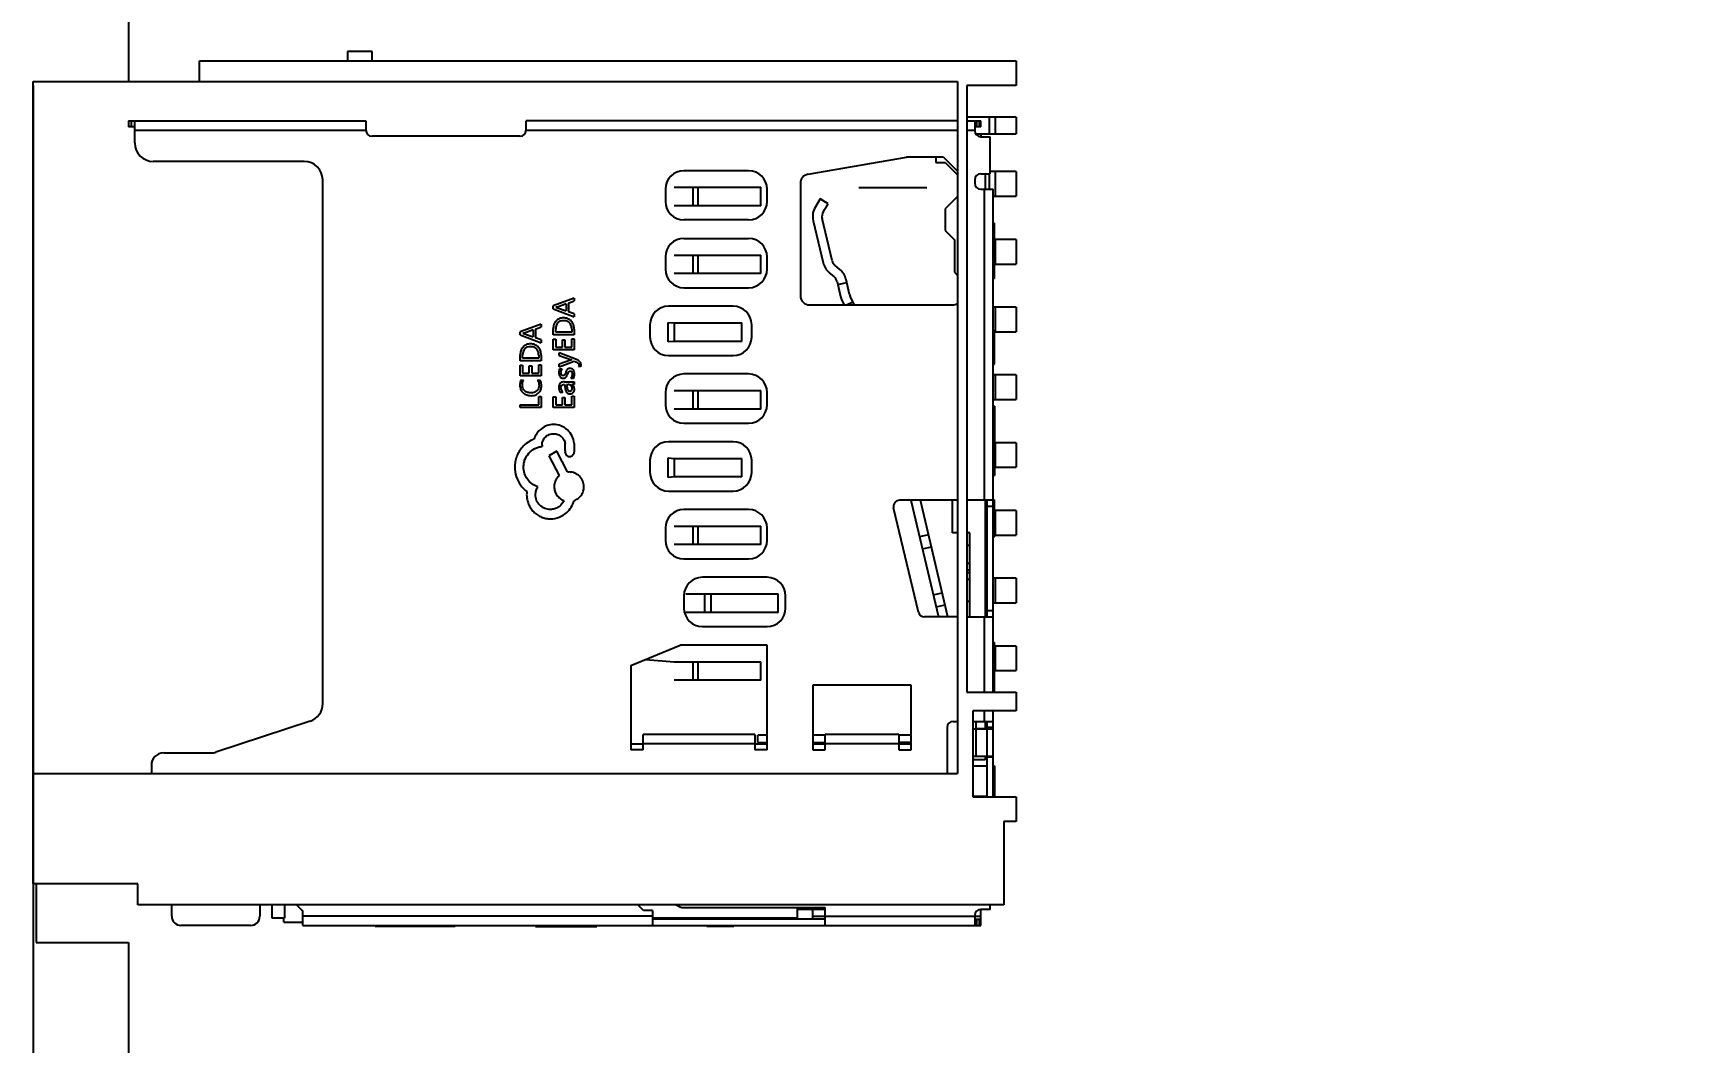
# Model space of a CAD drawing. Header units: millimetres. Extents: x 0 to 297, y 0 to 210.
# Drawn here: x 109.95 to 136.72, y 103.63 to 120 of the extents above; entities that cross this region are included whole.
import ezdxf

# ---------------------------------------------------------------- set-up
doc = ezdxf.new("R2010")
doc.units = ezdxf.units.MM
doc.header["$LTSCALE"] = 16.335
doc.header["$PDMODE"] = 3
doc.header["$PDSIZE"] = 0.3125
doc.layers.get('0').update_dxf_attribs({"linetype": 'CONTINUOUS'})
doc.layers.get('Defpoints').update_dxf_attribs({"linetype": 'CONTINUOUS'})
doc.styles.get("Standard").update_dxf_attribs({"font": 'txt', "width": 0.8})
doc.dimstyles.get("Standard").update_dxf_attribs({"dimtxt": 0.15625, "dimasz": 0.1875, "dimexe": 0.125, "dimexo": 0.0625, "dimtad": 0, "dimtih": 1, "dimtoh": 1, "dimdsep": 46, "dimtxsty": 'STANDARD', "dimblk": '_FILLED', "dimblk1": '_FILLED', "dimblk2": '_FILLED', "dimcen": 0.09, "dimazin": 2, "dimtp": 0.01, "dimtm": 0.01, "dimtfac": 1, "dimtofl": 0, "dimtmove": 0, "dimatfit": 3, "dimldrblk": '_FILLED', "dimfxl": 1, "dimtolj": 1, "dimarcsym": 0})

# ---------------------------------------------------------------- blocks, each defined once
blk = doc.blocks.new('_FILLED')
at = {"color": 0, "linetype": 'ByBlock'}
blk.add_solid([(0, 0), (-1, 0.1667), (-1, -0.1667)], dxfattribs=at)
blk = doc.blocks.new('*D1')
at = {"color": 3, "lineweight": -2}
for p, q in [((109.954, 119.151), (109.954, 78.724)), ((163.064, 93.281), (163.064, 78.724)), ((112.954, 78.849), (131.884, 78.849)), ((160.064, 78.849), (141.134, 78.849))]:
    blk.add_line(p, q, dxfattribs=at)
at = {"layer": 'Defpoints', "color": 0}
for p in [(109.954, 119.213), (163.064, 93.343), (163.064, 78.849)]:
    blk.add_point(p, dxfattribs=at)
at = {"color": 3, "lineweight": -2, "xscale": 3, "yscale": 3, "zscale": 3, "rotation": 180}
blk.add_blockref('_FILLED', (109.954, 78.849), dxfattribs=at)
at = {"color": 3, "lineweight": -2, "xscale": 3, "yscale": 3, "zscale": 3}
blk.add_blockref('_FILLED', (163.064, 78.849), dxfattribs=at)
at = {"color": 3, "insert": (136.509, 78.849), "char_height": 3, "attachment_point": 5}
blk.add_mtext('\\A1;53.11', dxfattribs=at)

msp = doc.modelspace()

# ---------------------------------------------------------------- linework, layer by layer
at = {"color": 7, "linetype": 'Continuous'}
for p, q in [((111.504, 132.063), (111.504, 119.213)), ((115.054, 119.703), (115.054, 119.553)), ((115.454, 119.703), (115.054, 119.703)), ((115.454, 119.553), (115.454, 119.703)), ((112.654, 119.213), (112.654, 119.553)), ((112.654, 119.553), (125.904, 119.553)), ((125.904, 119.553), (125.904, 119.153)), ((109.954, 106.193), (109.954, 119.213)), ((109.954, 119.213), (124.954, 119.213)), ((124.954, 119.213), (124.954, 107.983)), ((125.104, 119.153), (125.104, 109.303)), ((125.904, 119.153), (125.104, 119.153)), ((125.904, 118.638), (125.104, 118.638)), ((125.466, 118.638), (125.466, 118.368)), ((125.566, 118.638), (125.566, 118.368)), ((125.904, 118.638), (125.904, 118.368)), ((111.504, 118.578), (111.504, 118.478)), ((111.504, 118.578), (115.354, 118.578)), ((111.604, 118.478), (111.504, 118.478)), ((111.554, 118.478), (111.554, 118.578)), ((111.604, 118.218), (111.604, 118.578)), ((111.604, 118.428), (115.354, 118.428)), ((115.354, 118.578), (115.354, 118.428)), ((117.854, 118.328), (115.454, 118.328)), ((117.954, 118.428), (117.954, 118.578)), ((124.954, 118.578), (117.954, 118.578)), ((117.954, 118.428), (124.954, 118.428)), ((125.104, 118.578), (125.334, 118.578)), ((125.104, 118.428), (125.234, 118.428)), ((125.234, 118.578), (125.234, 118.418)), ((125.334, 118.478), (125.234, 118.478)), ((125.249, 118.368), (125.904, 118.368)), ((125.263, 118.578), (125.263, 118.478)), ((125.304, 118.578), (125.304, 118.478)), ((125.334, 118.478), (125.334, 118.578)), ((125.334, 118.368), (125.334, 118.328)), ((125.334, 118.318), (125.484, 118.318)), ((125.484, 117.718), (125.484, 118.318)), ((114.354, 117.918), (111.904, 117.918)), ((122.528, 117.709), (124.124, 117.988)), ((124.724, 117.988), (124.124, 117.988)), ((124.604, 117.988), (124.604, 117.898)), ((124.604, 117.898), (124.754, 117.898)), ((124.724, 117.988), (124.954, 117.758)), ((124.754, 117.898), (124.954, 117.698)), ((114.654, 109.118), (114.654, 117.618)), ((121.564, 117.768), (120.514, 117.768)), ((122.404, 117.562), (122.404, 115.738)), ((125.234, 117.618), (125.234, 117.568)), ((125.334, 117.718), (125.484, 117.718)), ((125.404, 117.718), (125.404, 117.468)), ((125.466, 117.718), (125.466, 117.468)), ((125.904, 117.753), (125.484, 117.753)), ((125.566, 117.753), (125.566, 117.353)), ((125.904, 117.753), (125.904, 117.353)), ((120.214, 117.468), (120.214, 117.268)), ((120.354, 117.498), (121.764, 117.498)), ((120.663, 117.198), (120.663, 117.498)), ((120.739, 117.498), (120.739, 117.198)), ((121.764, 117.198), (121.764, 117.498)), ((121.864, 117.268), (121.864, 117.468)), ((122.727, 117.309), (122.649, 117.181)), ((122.854, 117.231), (122.727, 117.309)), ((123.354, 117.497), (124.454, 117.497)), ((124.954, 117.348), (124.754, 117.148)), ((125.334, 117.468), (125.534, 117.468)), ((125.384, 117.468), (125.384, 112.418)), ((125.534, 109.303), (125.534, 117.468)), ((125.534, 117.353), (125.904, 117.353)), ((121.764, 117.198), (120.354, 117.198)), ((122.919, 116.308), (122.758, 116.989)), ((122.776, 117.103), (122.829, 117.188)), ((122.829, 117.188), (122.854, 117.231)), ((124.754, 117.148), (124.754, 116.798)), ((121.564, 116.968), (120.514, 116.968)), ((122.612, 116.955), (122.773, 116.274)), ((124.754, 116.798), (124.904, 116.648)), ((125.534, 116.918), (125.554, 116.918)), ((125.554, 116.018), (125.554, 116.918)), ((120.514, 116.668), (121.564, 116.668)), ((124.904, 116.648), (124.904, 116.118)), ((125.904, 116.653), (125.554, 116.653)), ((125.566, 116.653), (125.566, 116.253)), ((125.904, 116.653), (125.904, 116.253)), ((120.214, 116.368), (120.214, 116.168)), ((120.354, 116.398), (121.764, 116.398)), ((120.663, 116.098), (120.663, 116.398)), ((120.739, 116.398), (120.739, 116.098)), ((121.764, 116.098), (121.764, 116.398)), ((121.864, 116.168), (121.864, 116.368)), ((123.046, 116.163), (122.969, 116.227)), ((125.554, 116.253), (125.904, 116.253)), ((121.764, 116.098), (120.354, 116.098)), ((122.873, 116.112), (122.949, 116.048)), ((122.999, 115.967), (123.057, 115.724)), ((123.011, 115.919), (123.157, 115.953)), ((123.203, 115.759), (123.145, 116.002)), ((124.904, 116.118), (124.954, 116.068)), ((125.554, 116.018), (125.534, 116.018)), ((118.732, 115.701), (118.395, 115.573)), ((118.64, 115.619), (118.732, 115.653)), ((118.732, 115.701), (118.732, 115.653)), ((120.514, 115.868), (121.564, 115.868)), ((123.078, 115.663), (123.115, 115.588)), ((123.281, 115.588), (123.214, 115.728)), ((118.395, 115.526), (118.395, 115.573)), ((118.395, 115.526), (118.732, 115.398)), ((118.602, 115.605), (118.462, 115.554)), ((118.462, 115.543), (118.602, 115.492)), ((118.602, 115.605), (118.602, 115.492)), ((118.64, 115.619), (118.64, 115.478)), ((118.732, 115.446), (118.64, 115.478)), ((118.732, 115.446), (118.732, 115.398)), ((121.314, 115.568), (120.264, 115.568)), ((122.554, 115.588), (124.874, 115.588)), ((123.152, 115.588), (123.257, 115.638)), ((125.904, 115.553), (125.534, 115.553)), ((125.566, 115.553), (125.566, 115.153)), ((125.904, 115.553), (125.904, 115.153)), ((118.197, 115.279), (117.859, 115.15)), ((117.859, 115.104), (117.859, 115.15)), ((118.066, 115.183), (117.926, 115.132)), ((117.926, 115.12), (118.066, 115.07)), ((118.066, 115.183), (118.066, 115.07)), ((118.105, 115.196), (118.197, 115.231)), ((118.105, 115.196), (118.105, 115.056)), ((118.197, 115.279), (118.197, 115.231)), ((118.395, 115.104), (118.395, 115.201)), ((118.434, 115.148), (118.434, 115.199)), ((118.694, 115.148), (118.434, 115.148)), ((118.694, 115.197), (118.694, 115.148)), ((118.732, 115.197), (118.732, 115.104)), ((119.964, 115.268), (119.964, 115.068)), ((120.258, 114.99), (120.258, 115.306)), ((120.258, 115.306), (120.354, 115.298)), ((120.354, 115.298), (120.354, 114.998)), ((120.354, 115.298), (121.454, 115.298)), ((121.454, 114.998), (121.454, 115.298)), ((121.614, 115.068), (121.614, 115.268)), ((125.554, 115.168), (125.534, 115.168)), ((125.554, 114.628), (125.554, 115.168)), ((125.554, 115.153), (125.904, 115.153)), ((117.859, 115.104), (118.197, 114.975)), ((118.197, 115.023), (118.105, 115.056)), ((118.197, 115.023), (118.197, 114.975)), ((118.732, 115.104), (118.395, 115.104)), ((118.395, 114.859), (118.395, 115.033)), ((118.395, 115.033), (118.434, 115.033)), ((118.732, 114.859), (118.395, 114.859)), ((118.434, 115.033), (118.434, 114.903)), ((118.434, 114.903), (118.542, 114.903)), ((118.542, 114.903), (118.542, 115.023)), ((118.542, 115.023), (118.58, 115.023)), ((118.58, 115.023), (118.58, 114.903)), ((118.58, 114.903), (118.694, 114.903)), ((118.694, 114.903), (118.694, 115.041)), ((118.694, 115.041), (118.732, 115.041)), ((118.732, 115.041), (118.732, 114.859)), ((120.354, 114.998), (120.258, 114.99)), ((121.454, 114.998), (120.354, 114.998)), ((125.534, 115.068), (125.554, 115.068)), ((117.859, 114.682), (117.859, 114.778)), ((118.197, 114.682), (117.859, 114.682)), ((117.859, 114.436), (117.859, 114.61)), ((117.859, 114.61), (117.898, 114.61)), ((117.898, 114.725), (117.898, 114.776)), ((118.158, 114.725), (117.898, 114.725)), ((117.898, 114.61), (117.898, 114.48)), ((118.006, 114.48), (118.006, 114.601)), ((118.006, 114.601), (118.045, 114.601)), ((118.045, 114.601), (118.045, 114.48)), ((118.158, 114.774), (118.158, 114.725)), ((118.158, 114.48), (118.158, 114.618)), ((118.158, 114.618), (118.197, 114.618)), ((118.197, 114.775), (118.197, 114.682)), ((118.197, 114.618), (118.197, 114.436)), ((118.491, 114.77), (118.491, 114.814)), ((118.769, 114.704), (118.491, 114.814)), ((118.491, 114.77), (118.673, 114.704)), ((118.672, 114.692), (118.491, 114.629)), ((118.491, 114.582), (118.732, 114.677)), ((118.491, 114.582), (118.491, 114.629)), ((118.694, 114.698), (118.672, 114.692)), ((118.732, 114.677), (118.776, 114.658)), ((118.842, 114.591), (118.805, 114.591)), ((120.264, 114.768), (121.314, 114.768)), ((125.554, 114.728), (125.534, 114.728)), ((125.534, 114.628), (125.554, 114.628)), ((118.197, 114.436), (117.859, 114.436)), ((117.868, 114.369), (117.913, 114.369)), ((117.898, 114.48), (118.006, 114.48)), ((118.045, 114.48), (118.158, 114.48)), ((118.141, 114.369), (118.183, 114.369)), ((118.496, 114.549), (118.537, 114.549)), ((118.577, 114.34), (118.732, 114.34)), ((118.724, 114.397), (118.68, 114.397)), ((118.732, 114.34), (118.732, 114.298)), ((121.564, 114.468), (120.514, 114.468)), ((125.904, 114.453), (125.534, 114.453)), ((125.566, 114.453), (125.566, 114.053)), ((125.904, 114.453), (125.904, 114.053)), ((118.158, 113.968), (118.158, 114.102)), ((118.158, 114.102), (118.197, 114.102)), ((118.197, 114.102), (118.197, 113.925)), ((118.395, 113.925), (118.395, 114.098)), ((118.395, 114.098), (118.434, 114.098)), ((118.434, 114.098), (118.434, 113.968)), ((118.549, 114.17), (118.508, 114.17)), ((118.542, 113.968), (118.542, 114.089)), ((118.542, 114.089), (118.58, 114.089)), ((118.579, 114.298), (118.589, 114.226)), ((118.58, 114.089), (118.58, 113.968)), ((118.611, 114.298), (118.619, 114.241)), ((118.611, 114.298), (118.634, 114.298)), ((118.732, 114.298), (118.694, 114.298)), ((118.694, 113.968), (118.694, 114.106)), ((118.694, 114.106), (118.732, 114.106)), ((118.732, 114.106), (118.732, 113.925)), ((120.214, 114.168), (120.214, 113.968)), ((120.354, 114.198), (121.764, 114.198)), ((120.663, 113.898), (120.663, 114.198)), ((120.739, 114.198), (120.739, 113.898)), ((121.764, 113.898), (121.764, 114.198)), ((121.864, 113.968), (121.864, 114.168)), ((125.534, 114.053), (125.904, 114.053)), ((117.859, 113.925), (117.859, 113.968)), ((117.859, 113.968), (118.158, 113.968)), ((118.197, 113.925), (117.859, 113.925)), ((118.732, 113.925), (118.395, 113.925)), ((118.434, 113.968), (118.542, 113.968)), ((118.58, 113.968), (118.694, 113.968)), ((121.764, 113.898), (120.354, 113.898)), ((125.554, 113.948), (125.534, 113.948)), ((125.554, 113.948), (125.554, 112.823)), ((120.514, 113.668), (121.564, 113.668)), ((118.213, 113.312), (118.213, 113.293)), ((118.587, 113.219), (118.587, 113.327)), ((118.733, 113.341), (118.733, 113.199)), ((121.314, 113.368), (120.264, 113.368)), ((125.904, 113.353), (125.554, 113.353)), ((125.566, 113.353), (125.566, 112.953)), ((125.904, 113.353), (125.904, 112.953)), ((118.45, 113.214), (118.323, 113.139)), ((118.323, 113.139), (118.491, 112.818)), ((118.628, 112.878), (118.45, 113.214)), ((119.964, 113.068), (119.964, 112.868)), ((120.258, 112.79), (120.258, 113.106)), ((120.258, 113.106), (120.354, 113.098)), ((120.354, 113.098), (120.354, 112.798)), ((120.354, 113.098), (121.454, 113.098)), ((121.454, 112.798), (121.454, 113.098)), ((121.614, 112.868), (121.614, 113.068)), ((118.628, 112.878), (118.652, 112.878)), ((120.354, 112.798), (120.258, 112.79)), ((121.454, 112.798), (120.354, 112.798)), ((125.534, 112.823), (125.554, 112.823)), ((125.554, 112.953), (125.904, 112.953)), ((120.264, 112.568), (121.314, 112.568)), ((121.564, 112.268), (120.514, 112.268)), ((124.319, 110.604), (123.917, 112.294)), ((124.954, 112.418), (124.014, 112.418)), ((124.198, 112.418), (124.645, 110.528)), ((124.799, 110.528), (124.352, 112.418)), ((124.874, 111.89), (124.874, 112.418)), ((125.534, 112.418), (125.104, 112.418)), ((125.404, 112.418), (125.404, 110.528)), ((125.434, 112.253), (125.404, 112.253)), ((125.434, 110.528), (125.434, 112.418)), ((125.534, 112.318), (125.434, 112.318)), ((125.534, 112.423), (125.554, 112.423)), ((125.554, 111.823), (125.554, 112.423)), ((125.904, 112.253), (125.554, 112.253)), ((125.566, 112.253), (125.566, 111.853)), ((125.904, 112.253), (125.904, 111.853)), ((120.214, 111.968), (120.214, 111.768)), ((120.354, 111.998), (121.764, 111.998)), ((120.663, 111.698), (120.663, 111.998)), ((120.739, 111.998), (120.739, 111.698)), ((121.764, 111.698), (121.764, 111.998)), ((121.864, 111.768), (121.864, 111.968)), ((121.764, 111.698), (120.354, 111.698)), ((124.485, 111.857), (124.339, 111.823)), ((124.385, 111.628), (124.531, 111.663)), ((124.954, 111.89), (124.874, 111.89)), ((125.154, 111.89), (125.104, 111.89)), ((125.104, 111.69), (125.154, 111.69)), ((125.154, 110.528), (125.154, 111.89)), ((125.434, 111.853), (125.404, 111.853)), ((125.404, 111.823), (125.434, 111.823)), ((125.534, 111.823), (125.554, 111.823)), ((125.554, 111.853), (125.904, 111.853)), ((120.514, 111.468), (121.564, 111.468)), ((125.154, 111.39), (125.104, 111.39)), ((121.864, 111.168), (120.814, 111.168)), ((125.104, 111.29), (125.154, 111.29)), ((125.154, 111.24), (125.104, 111.24)), ((125.104, 111.14), (125.154, 111.14)), ((125.434, 111.153), (125.404, 111.153)), ((125.904, 111.153), (125.534, 111.153)), ((125.566, 111.153), (125.566, 110.753)), ((125.904, 111.153), (125.904, 110.753)), ((120.514, 110.868), (120.514, 110.668)), ((120.544, 110.898), (122.044, 110.898)), ((120.853, 110.598), (120.853, 110.898)), ((120.951, 110.898), (120.951, 110.598)), ((122.044, 110.598), (122.044, 110.898)), ((122.164, 110.668), (122.164, 110.868)), ((124.561, 110.882), (124.707, 110.916)), ((122.044, 110.598), (120.544, 110.598)), ((124.607, 110.687), (124.753, 110.722)), ((125.154, 110.773), (125.104, 110.773)), ((125.434, 110.753), (125.404, 110.753)), ((125.434, 110.628), (125.534, 110.628)), ((125.534, 110.753), (125.904, 110.753)), ((120.814, 110.368), (121.864, 110.368)), ((124.954, 110.528), (124.417, 110.528)), ((125.104, 110.528), (125.534, 110.528)), ((125.384, 110.528), (125.384, 109.303)), ((119.654, 109.734), (120.454, 110.068)), ((121.864, 110.068), (120.454, 110.068)), ((121.864, 108.368), (121.864, 110.068)), ((125.534, 110.108), (125.554, 110.108)), ((125.554, 109.303), (125.554, 110.108)), ((125.904, 110.053), (125.554, 110.053)), ((125.566, 110.053), (125.566, 109.653)), ((125.904, 110.053), (125.904, 109.653)), ((119.898, 109.836), (120.354, 109.798)), ((120.354, 109.798), (121.764, 109.798)), ((120.663, 109.498), (120.663, 109.798)), ((120.739, 109.798), (120.739, 109.498)), ((121.764, 109.498), (121.764, 109.798)), ((119.654, 109.734), (119.654, 108.368)), ((121.764, 109.498), (120.354, 109.498)), ((125.554, 109.653), (125.904, 109.653)), ((122.604, 109.418), (122.604, 108.368)), ((124.204, 109.418), (122.604, 109.418)), ((124.204, 108.368), (124.204, 109.418)), ((125.104, 109.303), (125.904, 109.303)), ((125.904, 109.303), (125.904, 109.003)), ((125.204, 109.003), (125.204, 107.603)), ((125.904, 109.003), (125.204, 109.003)), ((125.384, 109.003), (125.384, 108.828)), ((125.534, 107.603), (125.534, 109.003)), ((114.448, 108.833), (112.918, 108.328)), ((124.784, 108.728), (124.784, 107.983)), ((124.884, 108.828), (124.954, 108.828)), ((125.204, 108.828), (125.534, 108.828)), ((125.204, 108.708), (125.534, 108.708)), ((125.254, 108.258), (125.254, 108.828)), ((125.254, 108.715), (125.404, 108.715)), ((125.404, 108.828), (125.404, 108.713)), ((125.404, 108.713), (125.534, 108.713)), ((125.434, 108.713), (125.434, 108.828)), ((125.534, 108.728), (125.434, 108.728)), ((125.434, 108.258), (125.434, 108.708)), ((119.654, 108.463), (119.854, 108.463)), ((119.854, 108.368), (119.854, 108.618)), ((121.664, 108.618), (119.854, 108.618)), ((119.854, 108.468), (121.664, 108.468)), ((121.664, 108.618), (121.664, 108.368)), ((121.664, 108.463), (121.864, 108.463)), ((121.714, 108.488), (121.714, 108.608)), ((121.864, 108.608), (121.714, 108.608)), ((121.714, 108.488), (121.864, 108.488)), ((122.804, 108.608), (122.604, 108.608)), ((122.604, 108.488), (122.804, 108.488)), ((122.604, 108.463), (122.804, 108.463)), ((122.804, 108.368), (122.804, 108.618)), ((124.004, 108.618), (122.804, 108.618)), ((122.804, 108.468), (124.004, 108.468)), ((124.004, 108.618), (124.004, 108.368)), ((124.204, 108.608), (124.004, 108.608)), ((124.204, 108.488), (124.004, 108.488)), ((124.004, 108.463), (124.204, 108.463)), ((112.074, 108.318), (112.855, 108.318)), ((119.854, 108.368), (119.654, 108.368)), ((121.864, 108.368), (121.664, 108.368)), ((122.604, 108.368), (122.804, 108.368)), ((124.004, 108.368), (124.204, 108.368)), ((125.534, 108.258), (125.204, 108.258)), ((125.404, 108.208), (125.204, 108.208)), ((125.404, 108.252), (125.404, 108.208)), ((125.404, 108.252), (125.534, 108.252)), ((125.434, 107.603), (125.434, 108.252)), ((109.954, 107.983), (124.954, 107.983)), ((111.874, 108.118), (111.874, 107.983)), ((125.204, 108.108), (125.434, 108.108)), ((125.534, 108.108), (125.554, 108.108)), ((125.554, 108.108), (125.554, 107.608)), ((125.434, 107.608), (125.204, 107.608)), ((125.204, 107.603), (125.904, 107.603)), ((125.554, 107.608), (125.534, 107.608)), ((125.904, 107.603), (125.904, 107.203)), ((125.704, 107.203), (125.704, 105.853)), ((125.904, 107.203), (125.704, 107.203)), ((111.654, 106.193), (109.954, 106.193)), ((110.005, 106.193), (110.005, 105.243)), ((111.654, 105.853), (111.654, 106.193)), ((125.704, 105.853), (111.654, 105.853)), ((112.204, 105.668), (112.204, 105.853)), ((113.634, 105.853), (113.634, 105.668)), ((113.834, 105.638), (113.834, 105.853)), ((114.034, 105.853), (114.034, 105.638)), ((114.228, 105.853), (114.319, 105.762)), ((119.859, 105.762), (119.768, 105.853)), ((120.004, 105.762), (119.859, 105.762)), ((120.004, 105.762), (120.004, 105.518)), ((120.516, 105.808), (122.804, 105.808)), ((122.354, 105.791), (122.354, 105.638)), ((122.354, 105.791), (122.804, 105.791)), ((122.804, 105.778), (122.354, 105.778)), ((122.604, 105.618), (122.604, 105.768)), ((122.804, 105.518), (122.804, 105.808)), ((125.484, 105.778), (125.334, 105.778)), ((125.334, 105.518), (125.334, 105.768)), ((125.484, 105.778), (125.484, 105.853)), ((113.484, 105.518), (112.354, 105.518)), ((114.034, 105.638), (113.834, 105.638)), ((114.024, 105.568), (114.024, 105.638)), ((114.024, 105.568), (114.334, 105.568)), ((114.334, 105.518), (114.334, 105.727)), ((120.004, 105.668), (114.334, 105.668)), ((114.334, 105.518), (125.334, 105.518)), ((115.504, 105.498), (115.504, 105.518)), ((116.804, 105.498), (115.504, 105.498)), ((116.804, 105.518), (116.804, 105.498)), ((118.104, 105.498), (118.104, 105.518)), ((118.104, 105.498), (119.104, 105.498)), ((119.104, 105.518), (119.104, 105.498)), ((122.354, 105.638), (120.004, 105.638)), ((122.804, 105.618), (120.004, 105.618)), ((120.884, 105.618), (120.884, 105.638)), ((120.884, 105.498), (120.884, 105.518)), ((121.324, 105.498), (120.884, 105.498)), ((121.324, 105.618), (121.324, 105.638)), ((121.324, 105.498), (121.324, 105.518)), ((122.604, 105.668), (125.334, 105.668)), ((125.234, 105.678), (125.234, 105.518)), ((125.234, 105.618), (125.334, 105.618)), ((125.263, 105.618), (125.263, 105.518)), ((125.304, 105.618), (125.304, 105.518)), ((110.005, 105.243), (111.504, 105.243)), ((111.504, 105.243), (111.504, 93.343))]:
    msp.add_line(p, q, dxfattribs=at)
for centre, radius, start, end in [((115.454, 118.428), 0.1, 180, 270), ((117.854, 118.428), 0.1, 270, 360), ((125.334, 118.418), 0.1, 180, 270), ((125.184, 118.328), 0.15, 356.1191, 360), ((111.904, 118.218), 0.3, 180, 270), ((114.354, 117.618), 0.3, 0, 90), ((120.514, 117.468), 0.3, 90, 180), ((121.564, 117.468), 0.3, 0, 90), ((122.554, 117.562), 0.15, 99.9995, 180), ((125.334, 117.618), 0.1, 90, 180), ((125.334, 117.568), 0.1, 180, 270), ((120.514, 117.268), 0.3, 180, 270), ((121.564, 117.268), 0.3, 270, 360), ((122.904, 117.024), 0.3, 148.3, 193.3), ((122.904, 117.024), 0.15, 148.3, 193.3), ((120.514, 116.368), 0.3, 90, 180), ((121.564, 116.368), 0.3, 0, 90), ((123.065, 116.343), 0.3, 193.3, 230.1699), ((123.065, 116.343), 0.15, 193.3, 230.1699), ((120.514, 116.168), 0.3, 180, 270), ((121.564, 116.168), 0.3, 270, 360), ((122.853, 115.933), 0.15, 13.3, 50.1699), ((122.853, 115.933), 0.3, 13.3, 50.1699), ((122.554, 115.738), 0.15, 180, 270), ((123.349, 115.793), 0.3, 193.3, 205.6286), ((123.349, 115.793), 0.15, 193.3, 205.6286), ((120.264, 115.268), 0.3, 90, 180), ((121.314, 115.268), 0.3, 0, 90), ((124.874, 115.738), 0.15, 270, 302.5192), ((120.264, 115.068), 0.3, 180, 270), ((121.314, 115.068), 0.3, 270, 360), ((118.763, 114.998), 0.307, 252.97, 257.0912), ((120.514, 114.168), 0.3, 90, 180), ((121.564, 114.168), 0.3, 0, 90), ((120.514, 113.968), 0.3, 180, 270), ((121.564, 113.968), 0.3, 270, 360), ((120.264, 113.068), 0.3, 90, 180), ((121.314, 113.068), 0.3, 0, 90), ((120.264, 112.868), 0.3, 180, 270), ((121.314, 112.868), 0.3, 270, 360), ((120.514, 111.968), 0.3, 90, 180), ((121.564, 111.968), 0.3, 0, 90), ((124.014, 112.318), 0.1, 90, 193.4), ((120.514, 111.768), 0.3, 180, 270), ((121.564, 111.768), 0.3, 270, 360), ((120.814, 110.868), 0.3, 90, 180), ((121.864, 110.868), 0.3, 0, 90), ((120.814, 110.668), 0.3, 180, 270), ((121.864, 110.668), 0.3, 270, 360), ((124.417, 110.628), 0.1, 193.4, 270), ((114.354, 109.118), 0.3, 288.268, 360), ((124.884, 108.728), 0.1, 90, 180), ((112.074, 108.118), 0.2, 90, 180), ((112.855, 108.518), 0.2, 270, 288.268), ((114.284, 105.727), 0.05, 0, 45), ((120.516, 106.008), 0.2, 231.1496, 270), ((122.754, 105.768), 0.15, 176.022, 180), ((125.334, 105.678), 0.1, 90, 180), ((125.184, 105.768), 0.15, 0, 3.8809), ((112.354, 105.668), 0.15, 180, 270), ((113.484, 105.668), 0.15, 270, 360)]:
    msp.add_arc(centre, radius, start, end, dxfattribs=at)
for points in [[(118.462, 115.554), (118.453, 115.552), (118.445, 115.55), (118.436, 115.549)], [(118.436, 115.549), (118.445, 115.547), (118.453, 115.546), (118.462, 115.543)], [(117.926, 115.132), (117.918, 115.129), (117.909, 115.128), (117.901, 115.126)], [(117.901, 115.126), (117.909, 115.124), (117.918, 115.123), (117.926, 115.12)], [(118.81, 114.615), (118.81, 114.607), (118.808, 114.598), (118.805, 114.591)], [(118.842, 114.591), (118.845, 114.6), (118.846, 114.609), (118.846, 114.618)], [(118.496, 114.549), (118.489, 114.531), (118.486, 114.511), (118.486, 114.492)], [(117.968, 112.561), (117.966, 112.543), (117.963, 112.525), (117.963, 112.506)]]:
    msp.add_open_spline(points, degree=3, dxfattribs=at)
for points, knots in [([(118.439, 115.328), (118.424, 115.311), (118.401, 115.27), (118.395, 115.224), (118.395, 115.201)], [0, 0, 0, 0, 0.499557, 1, 1, 1, 1]), ([(118.465, 115.296), (118.454, 115.283), (118.437, 115.251), (118.434, 115.216), (118.434, 115.199)], [0, 0, 0, 0, 0.499284, 1, 1, 1, 1]), ([(118.559, 115.379), (118.537, 115.379), (118.492, 115.372), (118.454, 115.345), (118.439, 115.328)], [0, 0, 0, 0, 0.50051, 1, 1, 1, 1]), ([(118.56, 115.333), (118.543, 115.333), (118.516, 115.33), (118.484, 115.315), (118.471, 115.303), (118.465, 115.296)], [0, 0, 0, 0, 0.499109, 0.749644, 1, 1, 1, 1]), ([(118.685, 115.328), (118.677, 115.337), (118.659, 115.352), (118.618, 115.374), (118.582, 115.379), (118.559, 115.379)], [0, 0, 0, 0, 0.250513, 0.501072, 1, 1, 1, 1]), ([(118.659, 115.297), (118.652, 115.304), (118.638, 115.315), (118.606, 115.33), (118.578, 115.333), (118.56, 115.333)], [0, 0, 0, 0, 0.250397, 0.5008, 1, 1, 1, 1]), ([(118.694, 115.197), (118.694, 115.215), (118.69, 115.251), (118.671, 115.284), (118.659, 115.297)], [0, 0, 0, 0, 0.50098, 1, 1, 1, 1]), ([(118.732, 115.197), (118.732, 115.221), (118.726, 115.269), (118.701, 115.311), (118.685, 115.328)], [0, 0, 0, 0, 0.500544, 1, 1, 1, 1]), ([(117.904, 114.906), (117.889, 114.888), (117.865, 114.847), (117.86, 114.801), (117.859, 114.778)], [0, 0, 0, 0, 0.499557, 1, 1, 1, 1]), ([(117.93, 114.874), (117.919, 114.861), (117.902, 114.829), (117.898, 114.794), (117.898, 114.776)], [0, 0, 0, 0, 0.499284, 1, 1, 1, 1]), ([(118.024, 114.956), (118.002, 114.956), (117.956, 114.95), (117.919, 114.922), (117.904, 114.906)], [0, 0, 0, 0, 0.50051, 1, 1, 1, 1]), ([(118.025, 114.911), (118.008, 114.911), (117.981, 114.908), (117.949, 114.892), (117.936, 114.88), (117.93, 114.874)], [0, 0, 0, 0, 0.499109, 0.749644, 1, 1, 1, 1]), ([(118.15, 114.906), (118.142, 114.914), (118.124, 114.93), (118.083, 114.951), (118.047, 114.956), (118.024, 114.956)], [0, 0, 0, 0, 0.250513, 0.501072, 1, 1, 1, 1]), ([(118.123, 114.875), (118.117, 114.881), (118.103, 114.892), (118.07, 114.907), (118.043, 114.911), (118.025, 114.911)], [0, 0, 0, 0, 0.250397, 0.5008, 1, 1, 1, 1]), ([(118.158, 114.774), (118.158, 114.792), (118.154, 114.829), (118.136, 114.862), (118.123, 114.875)], [0, 0, 0, 0, 0.50098, 1, 1, 1, 1]), ([(118.197, 114.775), (118.197, 114.798), (118.191, 114.846), (118.166, 114.888), (118.15, 114.906)], [0, 0, 0, 0, 0.500544, 1, 1, 1, 1]), ([(118.846, 114.618), (118.845, 114.628), (118.842, 114.649), (118.822, 114.674), (118.797, 114.692), (118.778, 114.7), (118.769, 114.704)], [0, 0, 0, 0, 0.249724, 0.499616, 0.749731, 1, 1, 1, 1]), ([(118.776, 114.658), (118.784, 114.654), (118.798, 114.647), (118.808, 114.63), (118.81, 114.62), (118.81, 114.615)], [0, 0, 0, 0, 0.498677, 0.748948, 1, 1, 1, 1]), ([(117.868, 114.369), (117.865, 114.363), (117.856, 114.337), (117.854, 114.309), (117.854, 114.289)], [0, 0, 0, 0, 0.250475, 1, 1, 1, 1]), ([(117.893, 114.289), (117.893, 114.303), (117.896, 114.331), (117.906, 114.357), (117.913, 114.369)], [0, 0, 0, 0, 0.500091, 1, 1, 1, 1]), ([(118.141, 114.369), (118.149, 114.356), (118.161, 114.327), (118.164, 114.297), (118.164, 114.282)], [0, 0, 0, 0, 0.499747, 1, 1, 1, 1]), ([(118.203, 114.276), (118.203, 114.3), (118.199, 114.332), (118.187, 114.362), (118.183, 114.369)], [0, 0, 0, 0, 0.749305, 1, 1, 1, 1]), ([(118.486, 114.492), (118.486, 114.48), (118.488, 114.456), (118.498, 114.434), (118.505, 114.425)], [0, 0, 0, 0, 0.500409, 1, 1, 1, 1]), ([(118.577, 114.34), (118.565, 114.34), (118.547, 114.339), (118.524, 114.33), (118.509, 114.32), (118.497, 114.306), (118.488, 114.283), (118.486, 114.265), (118.486, 114.253)], [0, 0, 0, 0, 0.249692, 0.375036, 0.500158, 0.625507, 0.750558, 1, 1, 1, 1]), ([(118.505, 114.425), (118.511, 114.417), (118.526, 114.402), (118.546, 114.398), (118.556, 114.398)], [0, 0, 0, 0, 0.500292, 1, 1, 1, 1]), ([(118.52, 114.487), (118.52, 114.498), (118.523, 114.52), (118.532, 114.54), (118.537, 114.549)], [0, 0, 0, 0, 0.500106, 1, 1, 1, 1]), ([(118.529, 114.454), (118.526, 114.459), (118.521, 114.47), (118.52, 114.482), (118.52, 114.487)], [0, 0, 0, 0, 0.499339, 1, 1, 1, 1]), ([(118.552, 114.441), (118.548, 114.441), (118.538, 114.443), (118.532, 114.45), (118.529, 114.454)], [0, 0, 0, 0, 0.499535, 1, 1, 1, 1]), ([(118.575, 114.45), (118.572, 114.447), (118.565, 114.442), (118.557, 114.441), (118.552, 114.441)], [0, 0, 0, 0, 0.499155, 1, 1, 1, 1]), ([(118.556, 114.398), (118.563, 114.398), (118.577, 114.399), (118.589, 114.406), (118.594, 114.41)], [0, 0, 0, 0, 0.500334, 1, 1, 1, 1]), ([(118.596, 114.492), (118.593, 114.484), (118.588, 114.474), (118.582, 114.46), (118.577, 114.454), (118.575, 114.45)], [0, 0, 0, 0, 0.499993, 0.749951, 1, 1, 1, 1]), ([(118.594, 114.41), (118.598, 114.413), (118.605, 114.421), (118.614, 114.434), (118.62, 114.447), (118.624, 114.457), (118.626, 114.462)], [0, 0, 0, 0, 0.250043, 0.499966, 0.750121, 1, 1, 1, 1]), ([(118.627, 114.546), (118.623, 114.542), (118.616, 114.534), (118.608, 114.521), (118.601, 114.506), (118.597, 114.496), (118.596, 114.492)], [0, 0, 0, 0, 0.250029, 0.499978, 0.750091, 1, 1, 1, 1]), ([(118.626, 114.462), (118.629, 114.469), (118.634, 114.481), (118.641, 114.496), (118.645, 114.503), (118.648, 114.506)], [0, 0, 0, 0, 0.499984, 0.749954, 1, 1, 1, 1]), ([(118.667, 114.56), (118.66, 114.56), (118.645, 114.558), (118.632, 114.551), (118.627, 114.546)], [0, 0, 0, 0, 0.500354, 1, 1, 1, 1]), ([(118.648, 114.506), (118.651, 114.509), (118.658, 114.515), (118.666, 114.517), (118.671, 114.517)], [0, 0, 0, 0, 0.500109, 1, 1, 1, 1]), ([(118.719, 114.533), (118.713, 114.541), (118.698, 114.556), (118.677, 114.56), (118.667, 114.56)], [0, 0, 0, 0, 0.499974, 1, 1, 1, 1]), ([(118.671, 114.517), (118.676, 114.517), (118.688, 114.514), (118.699, 114.5), (118.703, 114.484), (118.703, 114.473), (118.703, 114.467)], [0, 0, 0, 0, 0.249762, 0.49945, 0.74972, 1, 1, 1, 1]), ([(118.703, 114.467), (118.703, 114.455), (118.699, 114.43), (118.687, 114.407), (118.68, 114.397)], [0, 0, 0, 0, 0.499828, 1, 1, 1, 1]), ([(118.738, 114.463), (118.738, 114.475), (118.736, 114.5), (118.726, 114.523), (118.719, 114.533)], [0, 0, 0, 0, 0.500617, 1, 1, 1, 1]), ([(118.724, 114.397), (118.729, 114.407), (118.736, 114.429), (118.738, 114.452), (118.738, 114.463)], [0, 0, 0, 0, 0.499798, 1, 1, 1, 1]), ([(117.854, 114.289), (117.854, 114.278), (117.856, 114.255), (117.867, 114.21), (117.887, 114.181), (117.903, 114.165)], [0, 0, 0, 0, 0.25075, 0.501415, 1, 1, 1, 1]), ([(117.931, 114.197), (117.924, 114.203), (117.913, 114.216), (117.897, 114.247), (117.893, 114.272), (117.893, 114.289)], [0, 0, 0, 0, 0.250536, 0.501112, 1, 1, 1, 1]), ([(117.903, 114.165), (117.912, 114.157), (117.931, 114.142), (117.974, 114.121), (118.011, 114.116), (118.035, 114.116)], [0, 0, 0, 0, 0.250417, 0.500892, 1, 1, 1, 1]), ([(118.032, 114.162), (118.014, 114.162), (117.977, 114.166), (117.944, 114.185), (117.931, 114.197)], [0, 0, 0, 0, 0.500772, 1, 1, 1, 1]), ([(118.128, 114.195), (118.122, 114.189), (118.108, 114.179), (118.076, 114.165), (118.049, 114.162), (118.032, 114.162)], [0, 0, 0, 0, 0.250342, 0.500733, 1, 1, 1, 1]), ([(118.035, 114.116), (118.057, 114.116), (118.101, 114.122), (118.141, 114.144), (118.157, 114.16)], [0, 0, 0, 0, 0.500693, 1, 1, 1, 1]), ([(118.164, 114.282), (118.164, 114.266), (118.159, 114.233), (118.14, 114.206), (118.128, 114.195)], [0, 0, 0, 0, 0.500444, 1, 1, 1, 1]), ([(118.157, 114.16), (118.164, 114.167), (118.178, 114.183), (118.198, 114.222), (118.203, 114.254), (118.203, 114.276)], [0, 0, 0, 0, 0.250493, 0.501018, 1, 1, 1, 1]), ([(118.486, 114.253), (118.486, 114.239), (118.489, 114.209), (118.5, 114.182), (118.508, 114.17)], [0, 0, 0, 0, 0.500218, 1, 1, 1, 1]), ([(118.52, 114.249), (118.52, 114.256), (118.522, 114.271), (118.536, 114.289), (118.557, 114.297), (118.572, 114.298), (118.579, 114.298)], [0, 0, 0, 0, 0.25027, 0.499642, 0.749849, 1, 1, 1, 1]), ([(118.549, 114.17), (118.54, 114.181), (118.525, 114.206), (118.52, 114.235), (118.52, 114.249)], [0, 0, 0, 0, 0.500213, 1, 1, 1, 1]), ([(118.589, 114.226), (118.59, 114.216), (118.595, 114.196), (118.61, 114.168), (118.636, 114.149), (118.657, 114.146), (118.668, 114.146)], [0, 0, 0, 0, 0.250242, 0.500527, 0.749958, 1, 1, 1, 1]), ([(118.619, 114.241), (118.619, 114.238), (118.621, 114.229), (118.625, 114.214), (118.63, 114.205), (118.634, 114.201)], [0, 0, 0, 0, 0.250142, 0.625577, 1, 1, 1, 1]), ([(118.684, 114.28), (118.677, 114.286), (118.661, 114.295), (118.643, 114.298), (118.634, 114.298)], [0, 0, 0, 0, 0.499561, 1, 1, 1, 1]), ([(118.634, 114.201), (118.638, 114.197), (118.648, 114.191), (118.659, 114.189), (118.664, 114.189)], [0, 0, 0, 0, 0.499031, 1, 1, 1, 1]), ([(118.664, 114.189), (118.67, 114.189), (118.68, 114.191), (118.689, 114.198), (118.692, 114.202)], [0, 0, 0, 0, 0.500292, 1, 1, 1, 1]), ([(118.668, 114.146), (118.677, 114.147), (118.696, 114.149), (118.713, 114.16), (118.719, 114.167)], [0, 0, 0, 0, 0.500695, 1, 1, 1, 1]), ([(118.703, 114.234), (118.703, 114.242), (118.7, 114.26), (118.69, 114.274), (118.684, 114.28)], [0, 0, 0, 0, 0.500223, 1, 1, 1, 1]), ([(118.692, 114.202), (118.696, 114.206), (118.702, 114.216), (118.703, 114.228), (118.703, 114.234)], [0, 0, 0, 0, 0.499264, 1, 1, 1, 1]), ([(118.738, 114.223), (118.738, 114.231), (118.736, 114.246), (118.728, 114.267), (118.713, 114.285), (118.7, 114.294), (118.694, 114.298)], [0, 0, 0, 0, 0.249909, 0.500093, 0.749742, 1, 1, 1, 1]), ([(118.719, 114.167), (118.726, 114.175), (118.736, 114.193), (118.738, 114.213), (118.738, 114.223)], [0, 0, 0, 0, 0.499215, 1, 1, 1, 1]), ([(118.398, 113.648), (118.363, 113.647), (118.293, 113.635), (118.199, 113.584), (118.125, 113.508), (118.094, 113.444), (118.083, 113.411)], [0, 0, 0, 0, 0.249965, 0.499955, 0.749976, 1, 1, 1, 1]), ([(118.625, 113.559), (118.595, 113.587), (118.523, 113.633), (118.439, 113.648), (118.398, 113.648)], [0, 0, 0, 0, 0.5, 1, 1, 1, 1]), ([(118.733, 113.341), (118.73, 113.382), (118.707, 113.464), (118.656, 113.531), (118.625, 113.559)], [0, 0, 0, 0, 0.499932, 1, 1, 1, 1]), ([(117.894, 113.281), (117.874, 113.259), (117.839, 113.21), (117.799, 113.13), (117.775, 113.044), (117.769, 112.984), (117.769, 112.955)], [0, 0, 0, 0, 0.249969, 0.499988, 0.750058, 1, 1, 1, 1]), ([(118.083, 113.411), (118.047, 113.397), (117.978, 113.361), (117.92, 113.309), (117.894, 113.281)], [0, 0, 0, 0, 0.499899, 1, 1, 1, 1]), ([(117.913, 112.957), (117.913, 112.978), (117.917, 113.019), (117.939, 113.098), (117.994, 113.187), (118.076, 113.251), (118.152, 113.282), (118.192, 113.291), (118.213, 113.293)], [0, 0, 0, 0, 0.125222, 0.250496, 0.500008, 0.749512, 0.874796, 1, 1, 1, 1]), ([(118.213, 113.312), (118.213, 113.337), (118.222, 113.386), (118.264, 113.448), (118.326, 113.49), (118.376, 113.499), (118.4, 113.499)], [0, 0, 0, 0, 0.250015, 0.5, 0.749985, 1, 1, 1, 1]), ([(118.4, 113.499), (118.423, 113.499), (118.47, 113.491), (118.531, 113.453), (118.573, 113.396), (118.585, 113.35), (118.587, 113.327)], [0, 0, 0, 0, 0.250062, 0.500065, 0.750011, 1, 1, 1, 1]), ([(118.587, 113.219), (118.587, 113.217), (118.587, 113.214), (118.585, 113.21), (118.585, 113.206), (118.585, 113.204)], [0, 0, 0, 0, 0.250181, 0.625125, 1, 1, 1, 1]), ([(118.585, 113.204), (118.585, 113.195), (118.589, 113.175), (118.605, 113.15), (118.63, 113.134), (118.649, 113.13), (118.659, 113.13)], [0, 0, 0, 0, 0.250014, 0.499976, 0.749933, 1, 1, 1, 1]), ([(118.659, 113.13), (118.668, 113.13), (118.687, 113.134), (118.711, 113.149), (118.728, 113.172), (118.733, 113.19), (118.733, 113.199)], [0, 0, 0, 0, 0.249972, 0.499978, 0.749981, 1, 1, 1, 1]), ([(117.769, 112.955), (117.769, 112.904), (117.785, 112.801), (117.833, 112.708), (117.862, 112.667)], [0, 0, 0, 0, 0.499937, 1, 1, 1, 1]), ([(118.143, 112.636), (118.11, 112.647), (118.046, 112.68), (117.972, 112.756), (117.923, 112.851), (117.913, 112.922), (117.913, 112.957)], [0, 0, 0, 0, 0.250029, 0.500008, 0.749972, 1, 1, 1, 1]), ([(118.491, 112.818), (118.478, 112.807), (118.455, 112.782), (118.429, 112.738), (118.413, 112.689), (118.41, 112.655), (118.41, 112.638)], [0, 0, 0, 0, 0.249905, 0.500031, 0.75001, 1, 1, 1, 1]), ([(118.892, 112.638), (118.892, 112.654), (118.888, 112.685), (118.871, 112.745), (118.826, 112.812), (118.759, 112.857), (118.699, 112.875), (118.668, 112.878), (118.652, 112.878)], [0, 0, 0, 0, 0.125273, 0.25057, 0.50002, 0.749442, 0.874744, 1, 1, 1, 1]), ([(117.862, 112.667), (117.87, 112.657), (117.901, 112.617), (117.938, 112.584), (117.968, 112.561)], [0, 0, 0, 0, 0.2503, 1, 1, 1, 1]), ([(117.963, 112.506), (117.963, 112.481), (117.968, 112.429), (117.991, 112.356), (118.028, 112.288), (118.06, 112.248), (118.078, 112.23)], [0, 0, 0, 0, 0.249943, 0.500008, 0.750036, 1, 1, 1, 1]), ([(118.107, 112.508), (118.107, 112.531), (118.114, 112.575), (118.132, 112.617), (118.143, 112.636)], [0, 0, 0, 0, 0.499924, 1, 1, 1, 1]), ([(118.347, 112.269), (118.331, 112.269), (118.3, 112.272), (118.24, 112.29), (118.173, 112.335), (118.128, 112.401), (118.11, 112.461), (118.107, 112.493), (118.107, 112.508)], [0, 0, 0, 0, 0.125273, 0.25057, 0.50002, 0.749442, 0.874744, 1, 1, 1, 1]), ([(118.41, 112.638), (118.41, 112.614), (118.417, 112.565), (118.451, 112.499), (118.502, 112.445), (118.545, 112.421), (118.568, 112.413)], [0, 0, 0, 0, 0.250003, 0.500004, 0.75001, 1, 1, 1, 1]), ([(118.729, 112.41), (118.752, 112.418), (118.797, 112.441), (118.85, 112.495), (118.884, 112.563), (118.891, 112.613), (118.892, 112.638)], [0, 0, 0, 0, 0.249989, 0.499968, 0.749956, 1, 1, 1, 1]), ([(118.078, 112.23), (118.096, 112.212), (118.136, 112.18), (118.203, 112.144), (118.276, 112.122), (118.327, 112.118), (118.352, 112.117)], [0, 0, 0, 0, 0.249942, 0.500006, 0.750044, 1, 1, 1, 1]), ([(118.568, 112.413), (118.558, 112.392), (118.533, 112.352), (118.48, 112.305), (118.417, 112.275), (118.37, 112.269), (118.347, 112.269)], [0, 0, 0, 0, 0.25002, 0.500019, 0.750002, 1, 1, 1, 1]), ([(118.352, 112.117), (118.399, 112.118), (118.495, 112.135), (118.578, 112.187), (118.613, 112.218)], [0, 0, 0, 0, 0.499977, 1, 1, 1, 1]), ([(118.613, 112.218), (118.641, 112.244), (118.69, 112.303), (118.719, 112.374), (118.729, 112.41)], [0, 0, 0, 0, 0.499995, 1, 1, 1, 1])]:
    msp.add_open_spline(points, degree=3, knots=knots, dxfattribs=at)

# ---------------------------------------------------------------- dimensions: what is measured, and where the dimension line sits
dim = msp.add_linear_dim(base=(163.064, 78.849), p1=(109.954, 119.213), p2=(163.064, 93.343), dimstyle='STANDARD', override={"dimtxt": 3, "dimasz": 3, "dimzin": 0, "dimcen": 2.673, "dimclrd": 3, "dimclre": 3, "dimclrt": 3, "dimadec": 0, "dimazin": 0, "dimtp": 0, "dimtm": 0, "dimtzin": 0})
dim.commit()
dim.dimension.update_dxf_attribs({"geometry": '*D1', "text_midpoint": (136.509, 78.849)})

doc.saveas('drawing.dxf')
